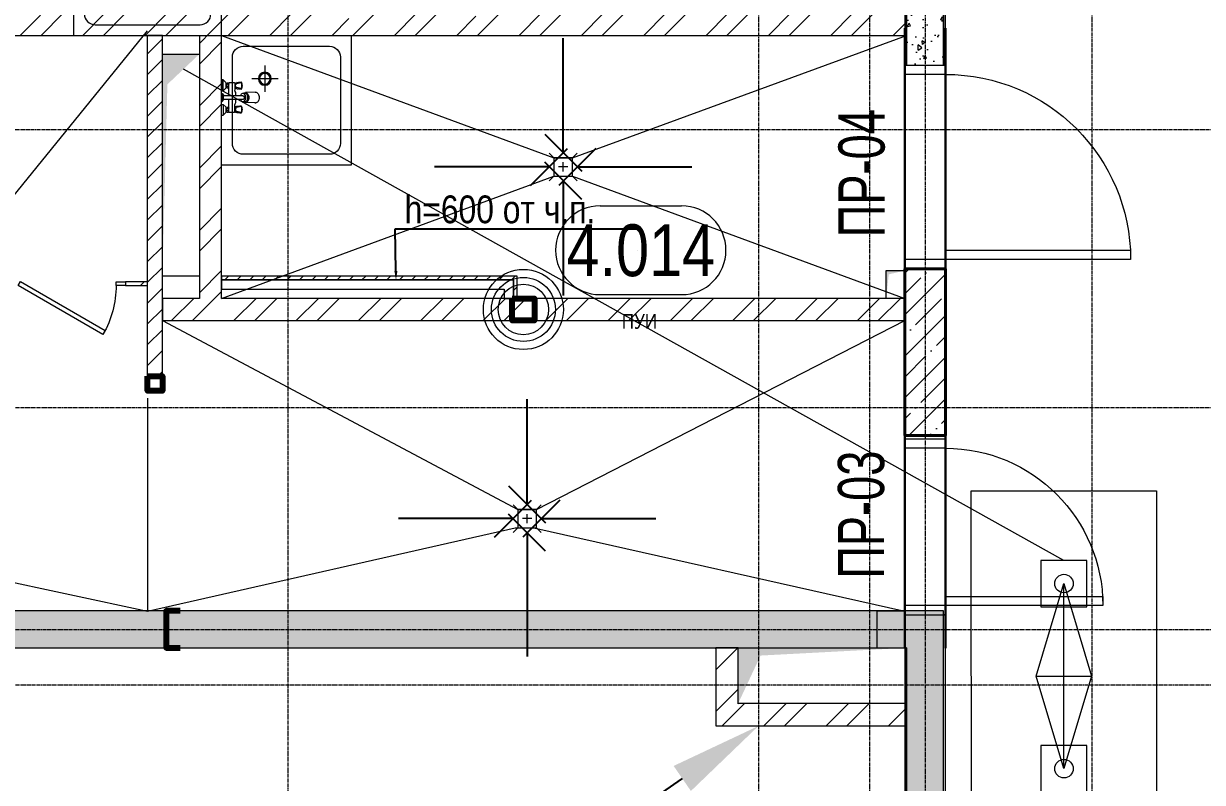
# Model space of a CAD drawing. Header units: millimetres. Extents: x -231292 to 573618, y -153144 to 564035.
# Drawn here: x 98959 to 105327, y 377677 to 381776 of the extents above; entities that cross this region are included whole.
import ezdxf
from ezdxf import colors
from ezdxf.entities.mleader import LeaderData, LeaderLine
from ezdxf.enums import TextEntityAlignment as Align
from ezdxf.math import Vec2, Vec3

# ---------------------------------------------------------------- set-up
doc = ezdxf.new("R2010")
doc.units = ezdxf.units.MM
doc.linetypes.add('CENTER2', pattern=[28.575, 19.05, -3.175, 3.175, -3.175])
doc.linetypes.add('HIDDEN2', pattern=[4.7625, 3.175, -1.5875])
doc.layers.get('0').update_dxf_attribs({"color": 250})
doc.layers.get('Defpoints').update_dxf_attribs({"color": 250})
for name, color, linetype, lineweight in [('АИ_Оборудование', 250, 'Continuous', 5), ('АР_Area', 250, 'Continuous', 5), ('АР_Двери', 250, 'Continuous', 9), ('АР_Колонны', 250, 'Continuous', 35), ('АР_Стены ГКЛ', 250, 'Continuous', 15), ('АР_Стены ЖБ', 250, 'Continuous', 35), ('АР_Стены кирпич', 250, 'Continuous', 20), ('АР_Стены ПЕНОблок', 250, 'Continuous', 20), ('АР_Тонкая', 250, 'Continuous', 5), ('АР_Штриховка', 250, 'Continuous', 0), ('ВК_Шахты', 5, 'Continuous', 9), ('Двери кабины', 250, 'Continuous', 0), ('КМ_Фахверки', 250, 'Continuous', 80), ('ОВ_Кондиционирование', 250, 'Continuous', 5), ('ОВ_Отопление', 250, 'Continuous', 0), ('ОВ_Шахты', 250, 'Continuous', 5), ('РД_Воронки с кровли', 250, 'Continuous', 18), ('РД_Оси_100', 250, 'Continuous', 0), ('РД_Разуклонка к трапам', 124, 'Continuous', 0)]:
    doc.layers.add(name, color=color, linetype=linetype, lineweight=lineweight)
for name, color, linetype, lineweight, plot in [('АР_Делит', 250, 'Continuous', 0, False), ('РД_Проем', 250, 'Continuous', 0, False), ('РД_проем_инж перемыч_подсчет', 250, 'Continuous', 30, False)]:
    doc.layers.add(name, color=color, linetype=linetype, lineweight=lineweight, plot=plot)
doc.layers.add('РД_Перемычка инж проемов', color=250, linetype='Continuous')
doc.styles.add('Arial0', font='arial.ttf')
doc.styles.add('style1', font='ARIALN.TTF')
doc.styles.add('ккк', font='isocpeur.ttf', dxfattribs={"width": 0.85, "oblique": 15})
doc.dimstyles.new('scale_100', dxfattribs={"dimtxt": 200, "dimasz": 125, "dimexe": 60, "dimexo": 100, "dimgap": 30, "dimtad": 1, "dimdec": 0, "dimdsep": 46, "dimtxsty": 'style1', "dimblk": 'OBLIQUE', "dimcen": 150, "dimdle": 60, "dimclrd": 256, "dimclre": 256, "dimclrt": 256, "dimadec": 0, "dimazin": 0, "dimtfac": 1, "dimtdec": 0, "dimtmove": 1, "dimatfit": 3, "dimldrblk": 'OBLIQUE', "dimfxl": 1, "dimtolj": 1, "dimtzin": 0, "dimarcsym": 0})
pattern_1 = [(45, (50428.77, 366201.75), (-168.3798, 168.3798), []), (45, (50541.02, 366201.75), (-168.3798, 168.3798), [])]

# ---------------------------------------------------------------- blocks, each defined once
blk = doc.blocks.new('ПУЭ_смеситель')
for p, q in [((-106.8, 75.7), (-106.8, 52.1)), ((-104.6, 79.7), (-80.6, 74.1)), ((-73.2, 76.1), (-73.2, 51.7)), ((-72, 76.1), (-73.2, 76.1)), ((-72, 76.1), (-72, 39.1)), ((-69.8, 78.9), (-40.8, 78.9)), ((-36.8, 79.1), (-38.8, 76.5)), ((-38.8, 10), (-38.8, 76.9)), ((-38.8, 73.9), (-36.8, 71.7)), ((-36.8, 71.7), (-38.8, 68.9)), ((-30.6, 79.1), (-36.8, 79.1)), ((-36.8, 71.7), (-30.6, 71.7)), ((-28.4, 76.5), (-30.6, 79.1)), ((-30.6, 71.7), (-28.4, 73.9)), ((-30.6, 71.7), (-28.4, 68.9)), ((-28.4, 55.3), (-28.4, 76.5)), ((-24.2, 76.5), (-28.4, 76.5)), ((-7.4, 95.1), (-24.2, 79.5)), ((-24.2, 52.3), (-24.2, 79.5)), ((-7.4, 36.7), (-7.4, 95.1)), ((-7.4, 95.1), (0, 95.1)), ((0, 95.1), (0, 36.7)), ((-182.5, 29.4), (-128.2, 26.9)), ((-114, 23.4), (-128, 23.4)), ((-114.7, 10), (-10, 10)), ((-104.6, 48.1), (-80.6, 53.7)), ((-76.1, 10), (-76.1, 26.7)), ((-73.2, 51.7), (-72, 51.7)), ((-36.8, 60.1), (-38.8, 62.9)), ((-38.8, 57.9), (-36.8, 60.1)), ((-36.8, 52.7), (-38.8, 55.3)), ((-36.8, 60.1), (-30.6, 60.1)), ((-30.6, 52.7), (-36.8, 52.7)), ((-30.6, 60.1), (-28.4, 62.9)), ((-30.6, 60.1), (-28.4, 57.9)), ((-28.4, 55.3), (-30.6, 52.7)), ((-24.2, 55.3), (-28.4, 55.3)), ((-7.4, 36.7), (-24.2, 52.3)), ((-3, 22), (-10, 12.5)), ((-10, -12.5), (-10, 12.5)), ((0, 36.7), (-7.4, 36.7)), ((-3, -22), (-3, 22)), ((0, 22), (-3, 22)), ((0, 22), (0, -22)), ((-182.5, -29.4), (-128.2, -27.1)), ((-114, -23.4), (-128, -23.4)), ((-114.7, -10), (-10, -10)), ((-106.8, -52.7), (-106.8, -76.3)), ((-104.6, -48.7), (-80.6, -54.3)), ((-76.1, -27.2), (-76.1, -10)), ((-73.2, -52.3), (-72, -52.3)), ((-73.2, -76.7), (-73.2, -52.3)), ((-72, -76.7), (-72, -39.7)), ((-38.8, -76.5), (-38.8, -10)), ((-36.8, -52.7), (-38.8, -55.3)), ((-38.8, -57.9), (-36.8, -60.1)), ((-36.8, -60.1), (-38.8, -62.9)), ((-30.6, -52.7), (-36.8, -52.7)), ((-36.8, -60.1), (-30.6, -60.1)), ((-28.4, -55.3), (-30.6, -52.7)), ((-30.6, -60.1), (-28.4, -57.9)), ((-30.6, -60.1), (-28.4, -62.9)), ((-24.2, -55.3), (-28.4, -55.3)), ((-28.4, -76.5), (-28.4, -55.3)), ((-7.4, -36.7), (-24.2, -52.3)), ((-24.2, -79.5), (-24.2, -52.3)), ((-3, -22), (-10, -12.5)), ((0, -36.7), (-7.4, -36.7)), ((-7.4, -36.7), (-7.4, -95.1)), ((0, -22), (-3, -22)), ((0, -95.1), (0, -36.7)), ((-104.6, -80.3), (-80.6, -74.7)), ((-72, -76.7), (-73.2, -76.7)), ((-40.8, -79.5), (-69.8, -79.5)), ((-38.8, -76.5), (-40.8, -79.5)), ((-36.8, -71.7), (-38.8, -68.9)), ((-38.8, -73.9), (-36.8, -71.7)), ((-36.8, -79.1), (-38.8, -76.5)), ((-36.8, -71.7), (-30.6, -71.7)), ((-30.6, -79.1), (-36.8, -79.1)), ((-30.6, -71.7), (-28.4, -68.9)), ((-30.6, -71.7), (-28.4, -73.9)), ((-28.4, -76.5), (-30.6, -79.1)), ((-24.2, -76.5), (-28.4, -76.5)), ((-7.4, -95.1), (-24.2, -79.5)), ((0, -95.1), (-7.4, -95.1))]:
    blk.add_line(p, q)
for centre, radius, start, end in [((-53.2, 62.6), 57, 157.82246, 178.68627), ((-53.2, 65.2), 57, 181.31373, 202.17754), ((-102.1, 75.7), 4.74, 122.37841, 180), ((-98.9, 84), 7.1, 178.68627, 216.61398), ((-121.6, -121.7), 206.4, 77.12471, 85.66633), ((-98.5, 173.6), 94, 266.28017, 279.93305), ((-85.6, 64.5), 10.8, 356.71851, 62.52899), ((-85.6, 63.3), 10.8, 297.47101, 3.28149), ((-77.4, 75.7), 4.17, 5.28608, 65.1491), ((-69.8, 76.7), 2.26, 90, 193.68555), ((-40.8, 76.9), 2, 0, 90), ((-159.3, 0), 43.2, 164.27804, 195.72198), ((-170.7, 3.2), 31.3, 145.79984, 164.27804), ((-178, 8.1), 22.6, 121.36202, 145.79984), ((-182.5, 15.6), 13.9, 87.34582, 121.36203), ((-106.7, -0.1), 39.8, 164.35894, 195.64108), ((-117.3, 2.9), 28.8, 145.94422, 164.35894), ((-124, 7.4), 20.7, 121.50035, 145.94422), ((-96.7, 0), 43.8, 167.53823, 192.46179), ((-112.2, 3.4), 27.9, 151.91881, 167.53823), ((-122, 8.6), 16.9, 127.82457, 151.91881), ((-128.2, 14.3), 12.6, 58.49965, 121.50034), ((-128, 16.4), 7, 90, 127.82457), ((-85.2, 0), 43.8, 167.53823, 192.46179), ((-100.7, 3.4), 27.9, 151.91881, 167.53823), ((-82.7, 0), 43.8, 167.53823, 192.46179), ((-98.2, 3.4), 27.9, 151.91881, 167.53823), ((-110.5, 8.6), 16.9, 127.82457, 151.91881), ((-107.9, 8.6), 16.9, 127.82457, 151.91881), ((-108.3, 0), 13.7, 163.28473, 196.71526), ((-132.5, 7.4), 20.7, 50.6316, 58.49965), ((-111.4, 1), 10.4, 144.05789, 163.28473), ((-116.5, 16.4), 7, 90, 127.82457), ((-113.5, 2.4), 7.92, 119.74058, 144.05789), ((-114, 16.4), 7, 52.17543, 127.82459), ((-114.7, 4.7), 5.33, 90, 119.74058), ((-120.1, 8.6), 16.9, 28.08119, 52.17543), ((-102.1, 52.1), 4.74, 180, 237.62159), ((-121.6, 249.6), 206.4, 274.33367, 282.87529), ((-98.9, 43.9), 7.1, 143.38602, 181.31373), ((-129.8, 3.4), 27.9, 13.62703, 28.08119), ((-98.5, -45.7), 94, 80.06695, 93.71983), ((-92.9, 39.1), 20.9, 323.49598, 0), ((-77.4, 52.1), 4.17, 294.8509, 354.71392), ((-170.7, -3.2), 31.3, 195.72196, 214.20016), ((-178, -8.1), 22.6, 214.20016, 238.63798), ((-182.5, -15.6), 13.9, 238.63798, 270), ((-182.5, -15.6), 13.9, 270, 274.97735), ((-117.3, -3), 28.8, 195.64106, 214.05578), ((-124, -7.6), 20.7, 214.05578, 238.49965), ((-112.2, -3.4), 27.9, 192.46177, 208.08119), ((-122, -8.6), 16.9, 208.08119, 232.17543), ((-128.2, -14.5), 12.6, 238.49965, 301.50036), ((-128, -16.4), 7, 232.17543, 270), ((-100.7, -3.4), 27.9, 192.46177, 208.08119), ((-98.2, -3.4), 27.9, 192.46177, 208.08119), ((-110.5, -8.6), 16.9, 208.08119, 232.17543), ((-107.9, -8.6), 16.9, 208.08119, 232.17543), ((-132.5, -7.6), 20.7, 301.50035, 309.98498), ((-111.4, -1), 10.4, 196.71527, 215.94211), ((-116.5, -16.4), 7, 232.17543, 270), ((-113.5, -2.4), 7.92, 215.94211, 240.25942), ((-114, -16.4), 7, 232.17543, 307.82455), ((-114.7, -4.7), 5.33, 240.25942, 270), ((-53.2, -65.8), 57, 157.82246, 178.68627), ((-120.1, -8.6), 16.9, 307.82457, 331.91881), ((-102.1, -52.7), 4.74, 122.37841, 180), ((-98.9, -44.4), 7.1, 178.68627, 216.61398), ((-121.6, -250.1), 206.4, 77.12471, 85.66633), ((-129.8, -3.4), 27.9, 331.91881, 346.37297), ((-98.5, 45.2), 94, 266.28017, 279.93305), ((-85.6, -63.9), 10.8, 356.71851, 62.52899), ((-92.9, -39.7), 20.9, 0, 36.50402), ((-77.4, -52.7), 4.17, 5.28608, 65.1491), ((-53.2, -63.2), 57, 181.31373, 202.17754), ((-102.1, -76.3), 4.74, 180, 237.62159), ((-121.6, 121.2), 206.4, 274.33367, 282.87529), ((-98.9, -84.5), 7.1, 143.38602, 181.31373), ((-98.5, -174.1), 94, 80.06695, 93.71983), ((-85.6, -65.1), 10.8, 297.47101, 3.28149), ((-77.4, -76.3), 4.17, 294.8509, 354.71392), ((-69.8, -77.2), 2.26, 166.31445, 270)]:
    blk.add_arc(centre, radius, start, end)
blk = doc.blocks.new('Поддон 600х600')
at = {"lineweight": 0}
for p, q in [((200, -260.9), (200, -139.1)), ((139.1, -200), (260.9, -200))]:
    blk.add_line(p, q, dxfattribs=at)
blk.add_lwpolyline([(600, -600), (600, 0), (0, 0), (0, -600)], close=True)
blk.add_lwpolyline([(550, -500), (550, -100, 0.414214), (500, -50), (100, -50, 0.414214), (50, -100), (50, -500, 0.414214), (100, -550), (500, -550, 0.414214)], format="xyb", close=True)
for radius in [30, 25]:
    blk.add_circle((200, -200), radius)
blk = doc.blocks.new('otv')
at = {"linetype": 'Continuous'}
blk.add_lwpolyline([(0, -1), (0, 0), (1, 0), (1, -1)], close=True, dxfattribs=at)
blk.add_solid([(0, -1), (0, 0), (0.1346, -0.1366), (1, 0)], dxfattribs=at)
blk = doc.blocks.new('Ф_блок 80')
at = {"layer": 'КМ_Фахверки'}
blk.add_lwpolyline([(0, 0), (80, 0), (80, -80), (0, -80)], close=True, dxfattribs=at)
at = {"layer": 'КМ_Фахверки', "lineweight": 5}
blk.add_lwpolyline([(6, -6), (74, -6), (74, -74), (6, -74)], close=True, dxfattribs=at)
blk = doc.blocks.new('Ф_пеноблок 200')
at = {"layer": 'КМ_Фахверки'}
blk.add_lwpolyline([(0, -75), (0, 0), (200, 0), (200, -75)], dxfattribs=at)
blk = doc.blocks.new('Ф_крпич 120')
at = {"layer": 'АР_Делит', "color": 1}
for radius in [216.3, 173, 136.2]:
    blk.add_circle((60, -60), radius, dxfattribs=at)
at = {"layer": 'КМ_Фахверки'}
blk.add_lwpolyline([(0, 0), (120, 0), (120, -120), (0, -120)], close=True, dxfattribs=at)
at = {"layer": 'КМ_Фахверки', "lineweight": 5}
blk.add_lwpolyline([(6, -6), (114, -6), (114, -114), (6, -114)], close=True, dxfattribs=at)
blk = doc.blocks.new('_Oblique')
at = {"color": 0, "linetype": 'ByBlock', "lineweight": -2}
blk.add_line((-0.5, -0.5), (0.5, 0.5), dxfattribs=at)
blk = doc.blocks.new('A$Cd7e03b91')
at = {"layer": 'РД_Разуклонка к трапам', "lineweight": 0}
for p, q in [((-100, 100), (-150, 150)), ((100, 100), (150, 150)), ((-50, 0), (50, 0)), ((0, -50), (0, 50)), ((-100, -100), (-150, -150)), ((100, -100), (150, -150))]:
    blk.add_line(p, q, dxfattribs=at)
blk.add_lwpolyline([(-100, 100), (100, 100), (100, -100), (-100, -100), (-100, 100)], dxfattribs=at)
blk.add_lwpolyline([(-100, 100), (100, 100), (100, -100), (-100, -100), (-100, 100)], dxfattribs=at)
blk = doc.blocks.new('СОШ_2200_АР_ОСИ_М100_28.05.24')
at = {"layer": 'РД_Оси_100', "linetype": 'CENTER2'}
for p, q in [((49960, -6155), (49960, 139938.679)), ((71363.995, 15000), (33000, 15000)), ((33000, 13500), (85055, 13500))]:
    blk.add_line(p, q, dxfattribs=at)
for points in [[(52500, 139938.679), (52500, -5755), (52358.276, -6155)], [(53100, 139938.679), (53100, -5755), (52949.266, -6155)], [(54300, 139938.679), (54300, -6155)], [(53400, 70753.904), (53400, -5755), (53550, -6155)], [(85055, 12300), (33500, 12300), (33000, 12450)], [(85055, 12000), (33500, 12000), (33000, 11850)]]:
    blk.add_lwpolyline(points, dxfattribs=at)
blk = doc.blocks.new('A$Cd58bfb5e')
at = {"layer": 'РД_Воронки с кровли', "lineweight": 0, "ltscale": 2}
for p, q in [((-500, -0.3), (0, 149.7)), ((0, -150.3), (0, 149.8)), ((0, 149.7), (500, 0.3)), ((500, 0.3), (-500, -0.3)), ((500, 0.3), (0, -150.3)), ((0, -150.3), (-500, -0.3))]:
    blk.add_line(p, q, dxfattribs=at)
at = {"layer": 'РД_Воронки с кровли'}
for points in [[(1000, 500.3), (1000, -499.7), (-1000, -500.3), (-1000, 499.7)], [(625, -125.3), (625, 124.7), (375, 124.7), (375, -125.3)]]:
    blk.add_lwpolyline(points, close=True, dxfattribs=at)
at = {"layer": 'РД_Воронки с кровли', "linetype": 'Continuous', "lineweight": 0}
blk.add_lwpolyline([(-625, -125.3), (-375, -125.3), (-375, 124.7), (-625, 124.7)], close=True, dxfattribs=at)
at = {"layer": 'РД_Воронки с кровли', "lineweight": 0}
for centre in [(-500, 0.3), (500, 0.3)]:
    blk.add_circle(centre, 50, dxfattribs=at)
blk = doc.blocks.new('воронки с кровли')
at = {"layer": 'РД_Воронки с кровли', "lineweight": 70, "rotation": 270}
blk.add_blockref('A$Cd58bfb5e', (-177301.1, 204322.2), dxfattribs=at)
blk = doc.blocks.new('800х800')
at = {"lineweight": 0}
for p, q in [((566.7, 637.7), (566.7, 495.6)), ((495.6, 566.7), (637.7, 566.7))]:
    blk.add_line(p, q, dxfattribs=at)
blk.add_lwpolyline([(0, 0), (800, 0), (800, 800), (0, 800)], close=True)
blk.add_lwpolyline([(116.7, 58.3), (683.3, 58.3, 0.414214), (741.7, 116.7), (741.7, 683.3, 0.414214), (683.3, 741.7), (116.7, 741.7, 0.414214), (58.3, 683.3), (58.3, 116.7, 0.414214)], format="xyb", close=True)
for radius in [35, 29.2]:
    blk.add_circle((566.7, 566.7), radius)
blk = doc.blocks.new('MOK-МаркаПом_овал_ареал')
for p, q in [((-2.75, 3), (2.75, 3)), ((-2.75, -3), (2.75, -3))]:
    blk.add_line(p, q)
for centre, radius, start, end in [((-2.75, 0), 3, 90, 270), ((2.75, 0), 3, 270, 90), ((-3.75, 0), 3.5, 0, 0.00095)]:
    blk.add_arc(centre, radius, start, end)
at = {"color": 0, "style": 'style1'}
blk.add_attdef('АР-ПОМЕЩЕНИЕ:НОМЕР', text='', height=3.5, dxfattribs=at).set_placement((0, 0), align=Align.MIDDLE)
at = {"layer": 'Defpoints', "color": 2, "style": 'style1'}
blk.add_attdef('АР-ПОМЕЩЕНИЕ:НАИМЕНОВАНИЕ', text='', height=1, dxfattribs=at).set_placement((-0.094, -4.814), align=Align.MIDDLE)
blk = doc.blocks.new('MOK-МаркаПеремычки')
at = {"color": 0, "style": 'ккк', "oblique": 15, "width": 0.85}
blk.add_attdef('АР-ПРОЕМ:ПЕРЕМЫЧКА', text='', height=2.5, dxfattribs=at).set_placement((0, 0), align=Align.MIDDLE)

msp = doc.modelspace()

# ---------------------------------------------------------------- hatches: boundary and pattern name
at = {"layer": 'АР_Стены ГКЛ', "linetype": 'Continuous', "lineweight": 0}
h = msp.add_hatch(dxfattribs=at)
h.set_pattern_fill('ANSI31', color=256, scale=15, angle=-360, style=0)
h.set_pattern_definition([(45, (50428.77, 366201.753), (-33.67596, 33.67596), [])])
h.paths.add_polyline_path([(100028.768, 380411.748), (100028.768, 380391.748), (101605.337, 380391.748), (101625.337, 380411.748)], flags=0)
h = msp.add_hatch(dxfattribs=at)
h.set_pattern_fill('ANSI31', color=256, scale=15, angle=-360, style=0)
h.set_pattern_definition([(45, (50428.77, 366201.753), (-33.67596, 33.67596), [])])
h.paths.add_polyline_path([(101625.337, 380411.748), (101605.337, 380391.748), (101605.337, 380291.748), (101625.337, 380291.748)], flags=0)
at = {"layer": 'АР_Штриховка', "linetype": 'Continuous', "lineweight": 0}
h = msp.add_hatch(dxfattribs=at)
h.set_pattern_fill('AR-CONC', color=256, angle=45, style=0)
h.set_pattern_definition([(95, (50428.77, 366201.75), (140.09465, 117.55338), [19.05, -209.55]), (40, (50428.77, 366201.75), (-160.01845, 110.1767), [15.24, -167.6406]), (145.45144, (50440.44, 366211.55), (-19.9238, 227.7301), [16.19, -178.09024]), (91.1842, (50392.85, 366237.67), (221.4102, 161.9534), [28.575, -314.325]), (141.63556, (50411.3, 366251.17), (-7.0866, 342.8268), [24.285, -267.1356]), (36.18415, (50392.85, 366237.67), (-7.0866, 342.8268), [22.86, -251.4597]), (66, (50419.79, 366246.65), (179.51998, 34.89515), [19.05, -209.55]), (11, (50419.79, 366246.65), (-86.5399, 173.9412), [15.24, -167.64]), (116.45145, (50434.75, 366249.56), (92.98005, 208.83634), [16.19, -178.08994]), (82.5, (50428.77, 366201.75), (-57.60547, 61.97341), [0, -165.608, 0, -170.18, 0, -168.275]), (52.5, (50428.77, 366201.75), (-23.58973, 118.087), [0, -97.028, 0, -161.798, 0, -64.135]), (12.5, (50388.716, 366161.7), (99.92786, 91.826196), [0, -63.5, 0, -198.12, 0, -262.89]), (2.5, (50370.76, 366143.74), (86.7639, 122.7224), [0, -82.55, 0, -131.572, 0, -186.69])])
h.paths.add_polyline_path([(103728.768, 380450.752), (103928.768, 380450.753), (103928.768, 380451.762), (103728.768, 380451.762)], flags=0)
h.paths.add_polyline_path([(103728.767, 381551.762), (103928.767, 381551.762), (103928.766, 382751.753), (103728.766, 382751.752)], flags=0)
h.paths.add_polyline_path([(103728.766, 383851.754), (103928.766, 383851.754), (103928.766, 383852.753), (103728.766, 383852.752)], flags=0)
h = msp.add_hatch(dxfattribs=at)
h.set_pattern_fill('ANSI32', color=256, scale=25, style=0)
h.set_pattern_definition(pattern_1)
h.paths.add_polyline_path([(103728.768, 381711.753), (103728.768, 381831.753), (101478.768, 381831.753), (101438.768, 381801.753), (101478.768, 381711.753)], flags=0)
h.paths.add_polyline_path([(101478.768, 381711.753), (101438.768, 381801.753), (101358.768, 381831.753), (100758.768, 381831.753), (100718.768, 381801.753), (100758.768, 381711.753)], flags=0)
h.paths.add_polyline_path([(100758.768, 381711.753), (100718.768, 381801.753), (100638.768, 381831.753), (99908.768, 381831.753), (99948.768, 381741.753), (100028.768, 381711.753)], flags=0)
h.paths.add_polyline_path([(99908.768, 381711.753), (99948.768, 381741.753), (99908.768, 381831.753), (99078.768, 381831.753), (98998.768, 381801.753), (98958.768, 381711.753)], flags=0)
h.paths.add_polyline_path([(98958.768, 381711.753), (98998.768, 381801.753), (98958.768, 381831.753), (98089.093, 381831.753), (98049.093, 381801.753), (98089.093, 381711.753)], flags=0)
h.paths.add_polyline_path([(98089.093, 381711.753), (98049.093, 381801.753), (97969.093, 381831.753), (96128.768, 381831.753), (96128.768, 381711.753)], flags=0)
at = {"layer": 'АР_Штриховка', "linetype": 'Continuous', "lineweight": 0, "ltscale": 0.5}
h = msp.add_hatch(dxfattribs=at)
h.set_pattern_fill('ANSI31', color=256, scale=25, angle=-360, style=0)
h.set_pattern_definition([(45, (50428.77, 366201.75), (-56.1266, 56.1266), [])])
h.paths.add_polyline_path([(99708.768, 381711.753), (99628.768, 381711.753), (99628.768, 380361.758), (99708.768, 380361.758)], flags=0)
h.paths.add_polyline_path([(99708.768, 380361.758), (99628.768, 380361.758), (99628.768, 379871.753), (99708.768, 379871.753)], flags=0)
at = {"layer": 'АР_Штриховка', "linetype": 'Continuous', "lineweight": 0}
h = msp.add_hatch(dxfattribs=at)
h.set_pattern_fill('ANSI32', color=256, scale=25, angle=-360, style=0)
h.set_pattern_definition([(45, (50428.77, 366201.75), (-168.3798, 168.3798), []), (45, (50541.02, 366201.75), (-168.3798, 168.3798), [])])
h.paths.add_polyline_path([(100028.768, 381711.753), (99948.768, 381741.753), (99908.768, 381711.753), (99908.768, 380291.753), (99948.768, 380261.753), (100028.768, 380291.753)], flags=0)
at = {"layer": 'АР_Штриховка', "linetype": 'Continuous', "lineweight": 5}
h = msp.add_hatch(dxfattribs=at)
h.set_pattern_fill('ANSI35', color=256, scale=25, style=0)
h.set_pattern_definition([(45, (50428.77, 366201.75), (-112.2532, 112.2532), []), (45, (50541.02, 366201.75), (-112.2532, 112.2532), [198.4375, -39.6875, 0, -39.6875])])
h.paths.add_polyline_path([(103718.768, 379551.753), (103938.768, 379551.753), (103938.768, 380451.753), (103718.768, 380451.753)], flags=0)
at = {"layer": 'АР_Штриховка', "linetype": 'Continuous', "lineweight": 0}
h = msp.add_hatch(dxfattribs=at)
h.set_pattern_fill('_U', color=256, scale=250, angle=-315, style=0, pattern_type=0)
h.set_pattern_definition([(45, (50428.77, 366201.75), (-176.7767, 176.7767), [])])
h.paths.add_polyline_path([(96148.768, 380381.758), (96148.768, 380361.758), (96268.768, 380361.758), (96268.768, 380381.758)], flags=0)
h.paths.add_polyline_path([(96898.768, 380381.758), (96898.768, 380361.758), (97008.768, 380361.758), (97015.435, 380376.758), (97008.768, 380381.758)], flags=0)
h.paths.add_polyline_path([(97028.768, 380381.758), (97015.435, 380376.758), (97008.768, 380361.758), (97138.768, 380361.758), (97138.768, 380381.758)], flags=0)
h.paths.add_polyline_path([(97768.768, 380381.758), (97768.768, 380361.758), (97878.768, 380361.758), (97885.435, 380376.758), (97878.768, 380381.758)], flags=0)
h.paths.add_polyline_path([(97898.768, 380381.758), (97885.435, 380376.758), (97878.768, 380361.758), (98008.768, 380361.758), (98008.768, 380381.758)], flags=0)
h.paths.add_polyline_path([(98638.768, 380381.758), (98638.768, 380361.758), (98748.768, 380361.758), (98755.435, 380376.758), (98748.768, 380381.758)], flags=0)
h.paths.add_polyline_path([(98768.768, 380381.758), (98755.435, 380376.758), (98748.768, 380361.758), (98878.768, 380361.758), (98878.768, 380381.758)], flags=0)
h.paths.add_polyline_path([(99508.768, 380381.758), (99508.768, 380361.758), (99628.768, 380361.758), (99628.768, 380381.758)], flags=0)
h = msp.add_hatch(dxfattribs=at)
h.set_pattern_fill('ANSI32', color=256, scale=25, angle=-360, style=0)
h.set_pattern_definition([(45, (50428.77, 366201.75), (-168.3798, 168.3798), []), (45, (50541.02, 366201.75), (-168.3798, 168.3798), [])])
h.paths.add_polyline_path([(99708.768, 380291.753), (99708.768, 380171.753), (99908.768, 380171.753), (99948.768, 380261.753), (99908.768, 380291.753)], flags=0)
h.paths.add_polyline_path([(100028.768, 380291.753), (99948.768, 380261.753), (99908.768, 380171.753), (103718.768, 380171.753), (103718.768, 380291.753)], flags=0)
h = msp.add_hatch(dxfattribs=at)
h.set_pattern_fill('AR-CONC', color=256, angle=45, style=0)
h.set_pattern_definition([(95, (50428.77, 366201.75), (140.09465, 117.55338), [19.05, -209.55]), (40, (50428.77, 366201.75), (-160.01845, 110.1767), [15.24, -167.6406]), (145.45144, (50440.44, 366211.55), (-19.9238, 227.7301), [16.19, -178.09024]), (91.1842, (50392.85, 366237.67), (221.4102, 161.9534), [28.575, -314.325]), (141.63556, (50411.3, 366251.17), (-7.0866, 342.8268), [24.285, -267.1356]), (36.18415, (50392.85, 366237.67), (-7.0866, 342.8268), [22.86, -251.4597]), (66, (50419.79, 366246.65), (179.51998, 34.89515), [19.05, -209.55]), (11, (50419.79, 366246.65), (-86.5399, 173.9412), [15.24, -167.64]), (116.45144, (50434.75, 366249.56), (92.98005, 208.83634), [16.19, -178.08994]), (82.5, (50428.77, 366201.75), (-57.60547, 61.97341), [0, -165.608, 0, -170.18, 0, -168.275]), (52.5, (50428.77, 366201.75), (-23.58973, 118.087), [0, -97.028, 0, -161.798, 0, -64.135]), (12.5, (50388.716, 366161.7), (99.92786, 91.826196), [0, -63.5, 0, -198.12, 0, -262.89]), (2.5, (50370.76, 366143.74), (86.7639, 122.7224), [0, -82.55, 0, -131.572, 0, -186.69])])
h.paths.add_polyline_path([(96128.771, 378603.125), (96128.772, 378403.125), (103728.768, 378403.128), (103928.768, 378603.128)], flags=0)
h = msp.add_hatch(dxfattribs=at)
h.set_pattern_fill('AR-CONC', color=256, angle=-315, style=0)
h.set_pattern_definition([(95, (50428.77, 366201.75), (140.09465, 117.55338), [19.05, -209.55]), (40, (50428.77, 366201.75), (-160.01845, 110.1767), [15.24, -167.6406]), (145.45144, (50440.44, 366211.55), (-19.9238, 227.7301), [16.19, -178.09024]), (91.1842, (50392.85, 366237.67), (221.4102, 161.9534), [28.575, -314.325]), (141.63556, (50411.3, 366251.17), (-7.0866, 342.8268), [24.285, -267.1356]), (36.18415, (50392.85, 366237.67), (-7.0866, 342.8268), [22.86, -251.4597]), (66, (50419.79, 366246.65), (179.51998, 34.89515), [19.05, -209.55]), (11, (50419.79, 366246.65), (-86.5399, 173.9412), [15.24, -167.64]), (116.45145, (50434.75, 366249.56), (92.98005, 208.83634), [16.19, -178.08994]), (82.5, (50428.77, 366201.75), (-57.60547, 61.97341), [0, -165.608, 0, -170.18, 0, -168.275]), (52.5, (50428.77, 366201.75), (-23.58973, 118.087), [0, -97.028, 0, -161.798, 0, -64.135]), (12.5, (50388.716, 366161.7), (99.92786, 91.826196), [0, -63.5, 0, -198.12, 0, -262.89]), (2.5, (50370.76, 366143.74), (86.7639, 122.7224), [0, -82.55, 0, -131.572, 0, -186.69])])
h.paths.add_polyline_path([(103928.768, 378603.128), (103728.768, 378403.128), (103728.768, 377161.753), (103928.768, 377161.753)], flags=0)
h.paths.add_polyline_path([(103928.768, 375911.753), (103728.768, 375911.753), (103728.768, 374711.752), (103778.768, 374648.419), (103928.768, 374721.752)], flags=0)
h.paths.add_polyline_path([(103928.768, 374721.752), (103778.768, 374648.419), (103728.768, 374511.752), (103728.768, 374111.753), (103928.768, 374111.753)], flags=0)
h = msp.add_hatch(dxfattribs=at)
h.set_pattern_fill('ANSI32', color=256, scale=25, style=0)
h.set_pattern_definition(pattern_1)
h.paths.add_polyline_path([(102698.768, 377981.573), (102818.768, 378101.754), (102818.768, 378403.127), (102698.768, 378403.127)], flags=0)
h = msp.add_hatch(dxfattribs=at)
h.set_pattern_fill('ANSI32', color=256, scale=25, angle=-360, style=0)
h.set_pattern_definition([(45, (50428.77, 366201.75), (-168.3798, 168.3798), []), (45, (50541.02, 366201.75), (-168.3798, 168.3798), [])])
h.paths.add_polyline_path([(103728.949, 377983.128), (103728.768, 378103.127), (102818.768, 378101.754), (102698.768, 377981.573)], flags=0)
at = {"layer": 'ОВ_Отопление', "linetype": 'Continuous', "lineweight": 5}
for points in [[(103718.768, 378603.128), (103568.768, 378603.128), (103643.768, 378503.128)], [(103568.768, 378603.128), (103568.768, 378403.128), (103643.768, 378503.128)]]:
    msp.add_hatch(color=256, dxfattribs=at).paths.add_polyline_path(points, flags=0)

# ---------------------------------------------------------------- linework, layer by layer
at = {"layer": 'АР_Двери', "linetype": 'Continuous', "lineweight": 9}
for points in [[(103718.767, 381501.762), (103718.767, 381551.762), (103938.767, 381551.762), (103938.767, 381501.762)], [(103718.768, 380501.762), (103718.768, 380451.762), (103938.768, 380451.762), (103938.768, 380501.762)], [(103938.768, 380501.762), (103938.768, 380551.762), (104938.768, 380551.763), (104938.768, 380501.763)], [(103718.768, 379482.041), (103718.768, 379532.041), (103938.768, 379532.041), (103938.768, 379482.041)], [(103938.768, 378632.041), (103938.768, 378682.041), (104788.768, 378682.041), (104788.768, 378632.041)], [(103718.768, 378632.041), (103718.768, 378582.041), (103938.768, 378582.041), (103938.768, 378632.041)]]:
    msp.add_lwpolyline(points, close=True, dxfattribs=at)
at = {"layer": 'АР_Двери', "linetype": 'Continuous', "lineweight": 9, "extrusion": (0, 0, -1)}
for centre, radius, start, end in [((-103938.768, 380501.762), 1000, 89.9999574, 179.9999574), ((-103938.768, 378632.041), 850, 90.0000042, 180.0000042)]:
    msp.add_arc(centre, radius, start, end, dxfattribs=at)
at = {"layer": 'АР_Колонны', "linetype": 'HIDDEN2', "lineweight": 25}
for p, q in [((103718.768, 380451.753), (103938.768, 380451.753)), ((103718.768, 379551.753), (103718.768, 380451.753)), ((103938.768, 380451.753), (103938.768, 379551.753)), ((103938.768, 379551.753), (103718.768, 379551.753))]:
    msp.add_line(p, q, dxfattribs=at)
at = {"layer": 'АР_Колонны', "linetype": 'Continuous', "lineweight": 35}
for p, q in [((103938.768, 380451.753), (103718.768, 380451.753)), ((103718.768, 380451.753), (103718.768, 379551.753)), ((103938.768, 379551.753), (103938.768, 380451.753)), ((103718.768, 379551.753), (103938.768, 379551.753))]:
    msp.add_line(p, q, dxfattribs=at)
at = {"layer": 'АР_Стены ГКЛ', "linetype": 'Continuous', "lineweight": 15}
for p, q in [((99508.768, 380381.758), (99508.768, 380361.758)), ((99628.768, 380381.758), (99508.768, 380381.758)), ((99628.768, 380361.758), (99628.768, 380381.758)), ((99508.768, 380361.758), (99628.768, 380361.758))]:
    msp.add_line(p, q, dxfattribs=at)
at = {"layer": 'АР_Стены ГКЛ', "linetype": 'Continuous', "lineweight": 5}
for p, q in [((100028.768, 380411.748), (100028.768, 380391.748)), ((101625.337, 380411.748), (100028.768, 380411.748)), ((100028.768, 380391.748), (100028.768, 380341.748)), ((101605.337, 380391.748), (100028.768, 380391.748)), ((100028.768, 380391.748), (101605.337, 380391.748)), ((101605.337, 380291.748), (101605.337, 380391.748)), ((101605.337, 380391.748), (101605.337, 380291.748)), ((101625.337, 380291.748), (101625.337, 380411.748)), ((100028.768, 380341.748), (101555.337, 380341.748)), ((101555.337, 380341.748), (101555.337, 380291.748)), ((101555.337, 380291.748), (101605.337, 380291.748)), ((101605.337, 380291.748), (101625.337, 380291.748))]:
    msp.add_line(p, q, dxfattribs=at)
at = {"layer": 'АР_Стены ЖБ', "linetype": 'Continuous', "lineweight": 40}
for p, q in [((103938.768, 380451.753), (103718.768, 380451.753)), ((103718.768, 380451.753), (103718.768, 379551.753)), ((103938.768, 379551.753), (103938.768, 380451.753)), ((103718.768, 379551.753), (103938.768, 379551.753))]:
    msp.add_line(p, q, dxfattribs=at)
at = {"layer": 'АР_Стены кирпич', "linetype": 'Continuous', "lineweight": 20}
for p, q in [((103728.768, 381711.753), (103728.768, 381831.753)), ((96128.768, 381711.753), (99908.768, 381711.753)), ((99908.768, 381711.753), (99908.768, 380291.753)), ((100028.768, 381711.753), (103728.768, 381711.753)), ((100028.768, 380291.753), (100028.768, 381711.753)), ((99708.768, 380291.753), (99708.768, 380171.753)), ((99908.768, 380291.753), (99708.768, 380291.753)), ((103718.768, 380291.753), (100028.768, 380291.753)), ((103718.768, 380171.753), (103718.768, 380291.753)), ((99708.768, 380171.753), (103718.768, 380171.753)), ((102818.768, 378403.127), (102698.768, 378403.127)), ((102698.768, 378403.127), (102698.768, 377981.573)), ((102818.768, 378101.754), (102818.768, 378403.127)), ((103728.768, 378103.127), (102818.768, 378101.754)), ((103728.949, 377983.128), (103728.768, 378103.127)), ((102698.768, 377981.573), (103728.949, 377983.128))]:
    msp.add_line(p, q, dxfattribs=at)
at = {"layer": 'АР_Стены ПЕНОблок', "linetype": 'Continuous', "lineweight": 20}
for p, q in [((103728.766, 382751.752), (103728.767, 381551.762)), ((103928.767, 381551.762), (103928.766, 382751.753)), ((99628.768, 379871.753), (99628.768, 381711.753)), ((99708.768, 381711.753), (99628.768, 381711.753)), ((99708.768, 379871.753), (99708.768, 381711.753)), ((103728.767, 381551.762), (103928.767, 381551.762)), ((103928.768, 380451.762), (103728.768, 380451.762)), ((103728.768, 380451.762), (103728.768, 380450.752)), ((103728.768, 380450.752), (103928.768, 380450.753)), ((103928.768, 380450.753), (103928.768, 380451.762)), ((99628.768, 379871.753), (99708.768, 379871.753)), ((103928.768, 378603.128), (96128.771, 378603.125)), ((103928.768, 377161.753), (103928.768, 378603.128)), ((96128.772, 378403.125), (103728.768, 378403.128)), ((103728.768, 378403.128), (103728.768, 377161.753))]:
    msp.add_line(p, q, dxfattribs=at)
at = {"layer": 'АР_Тонкая', "linetype": 'Continuous', "lineweight": 0}
for p, q in [((103718.766, 382751.752), (103718.767, 381551.762)), ((103728.767, 381551.762), (103728.766, 382751.752)), ((103928.766, 382751.753), (103928.767, 381551.762)), ((103938.767, 381551.762), (103938.766, 382751.753)), ((103718.767, 381551.762), (103728.767, 381551.762)), ((103928.767, 381551.762), (103938.767, 381551.762)), ((103728.768, 380451.762), (103718.768, 380451.762)), ((103718.768, 380451.762), (103718.768, 380450.752)), ((103718.768, 380450.752), (103728.768, 380450.752)), ((103728.768, 380450.752), (103728.768, 380451.762)), ((103938.768, 380451.762), (103928.768, 380451.762)), ((103928.768, 380451.762), (103928.768, 380450.753)), ((103928.768, 380450.753), (103938.768, 380450.753)), ((103938.768, 380450.753), (103938.768, 380451.762)), ((103928.768, 377161.753), (103928.768, 378582.041)), ((103938.768, 378582.041), (103928.768, 378582.041)), ((103938.768, 377161.753), (103938.768, 378582.041)), ((103728.768, 378403.128), (103718.768, 378403.128)), ((103718.768, 378403.128), (103718.768, 377161.753)), ((103728.768, 377161.753), (103728.768, 378403.128))]:
    msp.add_line(p, q, dxfattribs=at)
at = {"layer": 'Двери кабины', "linetype": 'Continuous', "lineweight": 0}
for points in [[(98928.768, 380361.758), (98941.268, 380383.408), (99400.261, 380118.408), (99387.761, 380096.758)], [(99458.768, 380381.758), (99508.768, 380381.758), (99508.768, 380361.758), (99458.768, 380361.758)]]:
    msp.add_lwpolyline(points, close=True, dxfattribs=at)
at = {"layer": 'Двери кабины', "linetype": 'Continuous', "lineweight": 0, "extrusion": (0, 0, -1)}
msp.add_arc((-98928.768, 380361.758), 530, 180.0000013, 210.0000013, dxfattribs=at)
at = {"layer": 'ОВ_Отопление', "linetype": 'Continuous', "lineweight": 9}
for p, q in [((103568.768, 378603.128), (103718.768, 378603.128)), ((103568.768, 378603.128), (103568.768, 378403.128)), ((103718.768, 378603.128), (103718.768, 378403.128)), ((103568.768, 378403.128), (103718.768, 378403.128))]:
    msp.add_line(p, q, dxfattribs=at)
at = {"layer": 'РД_Воронки с кровли', "lineweight": 0}
msp.add_lwpolyline([(104578.122, 378876.111), (99822.232, 381529.802)], dxfattribs=at)
at = {"layer": 'РД_Проем', "linetype": 'Continuous', "lineweight": 0}
for p, q in [((103718.767, 381551.762), (103718.768, 380451.762)), ((103938.767, 381551.762), (103938.768, 380451.762)), ((103718.768, 379551.753), (103718.768, 378601.753)), ((103938.768, 379551.753), (103938.768, 378601.753))]:
    msp.add_line(p, q, dxfattribs=at)
at = {"layer": 'РД_проем_инж перемыч_подсчет', "linetype": 'Continuous', "lineweight": 30}
for p, q in [((103718.767, 381750.752), (103718.768, 380450.752)), ((103938.767, 381750.753), (103938.768, 380450.753)), ((103718.768, 379551.753), (103718.768, 378401.753)), ((103938.768, 379551.753), (103938.768, 378401.753))]:
    msp.add_line(p, q, dxfattribs=at)
at = {"layer": 'РД_Разуклонка к трапам', "ltscale": 2}
for points in [[(96128.768, 381730.46), (97428.767, 379151.748), (97528.767, 379151.748), (99628.768, 381736.748)], [(100028.768, 381711.753), (101823.768, 381051.752), (101923.768, 381051.752), (103728.768, 381711.752)], [(100028.768, 380291.752), (101823.768, 380951.752), (101923.768, 380951.752), (103718.767, 380291.752)], [(99708.768, 380171.748), (101628.978, 379151.748), (101728.978, 379151.748), (103718.767, 380171.752)], [(99628.768, 379751.753), (99628.768, 378601.752)], [(96128.771, 378890.625), (97428.767, 379051.748), (97528.767, 379051.748), (99628.768, 378601.752)], [(99628.768, 378601.752), (101614.849, 379051.748), (101714.849, 379051.748), (103718.768, 378601.753)]]:
    msp.add_lwpolyline(points, dxfattribs=at)

# ---------------------------------------------------------------- block references
at = {"layer": 'АИ_Оборудование', "rotation": 89.99999890307618}
msp.add_blockref('800х800', (100028.767, 381711.748), dxfattribs=at)
at = {"layer": 'АИ_Оборудование', "xscale": -1}
msp.add_blockref('ПУЭ_смеситель', (100028.764, 381376.666), dxfattribs=at)
at = {"layer": 'АР_Area', "linetype": 'Continuous', "lineweight": 5, "xscale": 80, "yscale": 80, "zscale": 80}
msp.add_blockref('MOK-МаркаПом_овал_ареал', (102293.086, 380551.829), dxfattribs=at).add_auto_attribs({'АР-ПОМЕЩЕНИЕ:НОМЕР': '4.014', 'АР-ПОМЕЩЕНИЕ:НАИМЕНОВАНИЕ': 'ПУИ'})
at = {"layer": 'АР_Делит', "xscale": -1.166666666666667, "yscale": 1.166666666666667, "zscale": 1.166666666666667, "rotation": 90}
msp.add_blockref('Поддон 600х600', (100028.768, 381711.753), dxfattribs=at)
at = {"layer": 'ВК_Шахты', "xscale": 200, "yscale": 1200}
msp.add_blockref('otv', (99708.767, 381611.748), dxfattribs=at)
at = {"layer": 'КМ_Фахверки'}
for name, p in [('Ф_крпич 120', (101598.768, 380291.753)), ('Ф_блок 80', (99628.768, 379871.753))]:
    msp.add_blockref(name, p, dxfattribs=at)
at = {"layer": 'КМ_Фахверки', "xscale": -1, "rotation": 90}
msp.add_blockref('Ф_пеноблок 200', (99728.768, 378603.126), dxfattribs=at)
at = {"layer": 'ОВ_Кондиционирование', "xscale": 100, "yscale": 150}
msp.add_blockref('otv', (103618.768, 380441.753), dxfattribs=at)
at = {"layer": 'ОВ_Шахты', "xscale": 900, "yscale": 300, "zscale": 300}
msp.add_blockref('otv', (102818.768, 378403.127), dxfattribs=at)
at = {"layer": 'РД_Воронки с кровли', "lineweight": 0}
msp.add_blockref('воронки с кровли', (281879.593, 173928.913), dxfattribs=at)
at = {"layer": 'РД_Оси_100'}
msp.add_blockref('СОШ_2200_АР_ОСИ_М100_28.05.24', (50428.768, 366201.753), dxfattribs=at)
at = {"layer": 'РД_Перемычка инж проемов', "linetype": 'Continuous', "lineweight": -3}
ref = msp.add_blockref('MOK-МаркаПеремычки', (103485.261, 380968.092), dxfattribs=dict(at, xscale=100, yscale=100, zscale=100, rotation=89.99999999999999))
ref.add_attrib('АР-ПРОЕМ:ПЕРЕМЫЧКА', 'ПР-04', dxfattribs={"layer": '0', "color": 0, "height": 250, "rotation": 90, "style": 'Arial0', "width": 0.7}).set_placement((103485.261, 380968.092), align=Align.MIDDLE)
ref = msp.add_blockref('MOK-МаркаПеремычки', (103482.485, 379123.308, 200), dxfattribs=dict(at, xscale=100, yscale=100, zscale=100, rotation=89.99999999999999))
ref.add_attrib('АР-ПРОЕМ:ПЕРЕМЫЧКА', 'ПР-03', dxfattribs={"layer": '0', "color": 0, "height": 250, "rotation": 90, "style": 'Arial0', "width": 0.7}).set_placement((103482.485, 379123.308, 200), align=Align.MIDDLE)
at = {"layer": 'РД_Разуклонка к трапам', "ltscale": 2, "xscale": -0.5000000000000002, "yscale": 0.5000000000000002, "zscale": 0.5}
for p in [(101873.768, 381001.752), (101678.978, 379101.748)]:
    msp.add_blockref('A$Cd7e03b91', p, dxfattribs=at)

# ---------------------------------------------------------------- leaders
at = {"layer": 'АР_Стены ГКЛ', "ltscale": 100}
ml = msp.add_multileader_mtext('Standard', dxfattribs=at)
ml.set_content('h=600 от ч.п.', color=256, style='style1')
ml.set_leader_properties(color=256)
ml.build(insert=Vec2(0, 0))
ml.multileader.update_dxf_attribs({"has_dogleg": 0, "text_left_attachment_type": 6, "text_right_attachment_type": 6, "arrow_head_size": 50, "scale": 100})
ctx = ml.context
ctx.base_point, ctx.scale, ctx.char_height, ctx.arrow_head_size, ctx.landing_gap_size, ctx.plane_origin, ctx.plane_x_axis, ctx.plane_y_axis = Vec3(100966.97, 380667.614), 100, 150, 50, 50, Vec3(111155.559, 383685.689), Vec3(1, 0.00000001), Vec3(-0.00000001, 1)
ctx.left_attachment, ctx.right_attachment = 6, 6
notes = []
notes.append((ctx, [(1, (1, 1, 0), (100166.97, 380667.614), (1, 0.00000001), 800, [(0, [(100970.723, 380390.331)], 0, [])])]))
ctx.mtext.insert, ctx.mtext.text_direction, ctx.mtext.rotation, ctx.mtext.flow_direction = Vec3(101016.97, 380847.614), Vec3(1, 0.00000001), 0.00000001, 5
at = {"layer": 'РД_Воронки с кровли', "lineweight": 70}
ml = msp.add_multileader_mtext('Standard', dxfattribs=at)
ml.set_content('ВК_Под потолком 4 этажа уйдет в с.у. соседний. ниже опускать не надо.', color=256, style='style1')
ml.set_leader_properties(color=256)
ml.build(insert=Vec2(0, 0))
ml.multileader.update_dxf_attribs({"has_dogleg": 0, "text_left_attachment_type": 6, "text_right_attachment_type": 6, "arrow_head_size": 500, "scale": 100})
ctx = ml.context
ctx.base_point, ctx.scale, ctx.char_height, ctx.arrow_head_size, ctx.landing_gap_size, ctx.plane_origin, ctx.plane_x_axis, ctx.plane_y_axis = Vec3(89976.721, 372153.495), 100, 300, 500, 50, Vec3(64943.192, 362296.395), Vec3(1, 0.00000001), Vec3(-0.00000001, 1)
ctx.left_attachment, ctx.right_attachment = 6, 6
notes.append((ctx, [(0, (1, 1, 0), (94475.649, 372153.495), (-1, -0.00000001), 8, [(1, [(102928.768, 377981.754)], 0, [])])]))
ctx.mtext.insert, ctx.mtext.text_direction, ctx.mtext.rotation, ctx.mtext.width, ctx.mtext.defined_height, ctx.mtext.flow_direction = Vec3(90028.768, 372541.694), Vec3(1, 0.00000001), 0.00000001, 4538.94863, 395.157, 5
at = {"layer": 'РД_Разуклонка к трапам', "ltscale": 2}
for points in [[(101873.819, 381078.825), (101873.819, 381698.104)], [(101797.736, 381001.752), (101178.457, 381001.752)], [(101949.8, 381001.752), (102569.079, 381001.752)], [(101873.819, 380926.761), (101873.819, 380307.482)], [(101679.029, 379178.821), (101679.029, 379748.1)], [(101602.946, 379101.748), (100983.667, 379101.748)], [(101755.01, 379101.748), (102374.289, 379101.748)], [(101679.029, 379026.756), (101679.029, 378357.478)]]:
    msp.add_leader(points, dimstyle='scale_100', override={"dimasz": 200, "dimgap": 30, "dimtad": 0}, dxfattribs=at)
for ctx, leaders in notes:
    for number, flags, end, landing, length, lines in leaders:
        leader = LeaderData()
        leader.index, (leader.has_last_leader_line, leader.has_dogleg_vector, leader.attachment_direction) = number, flags
        leader.last_leader_point, leader.dogleg_vector, leader.dogleg_length = Vec3(end), Vec3(landing), length
        for number, points, colour, breaks in lines:
            line = LeaderLine()
            line.index, line.vertices, line.color, line.breaks = number, Vec3.list(points), colors.encode_raw_color(colour), breaks
            leader.lines.append(line)
        ctx.leaders.append(leader)

doc.saveas('drawing.dxf')
